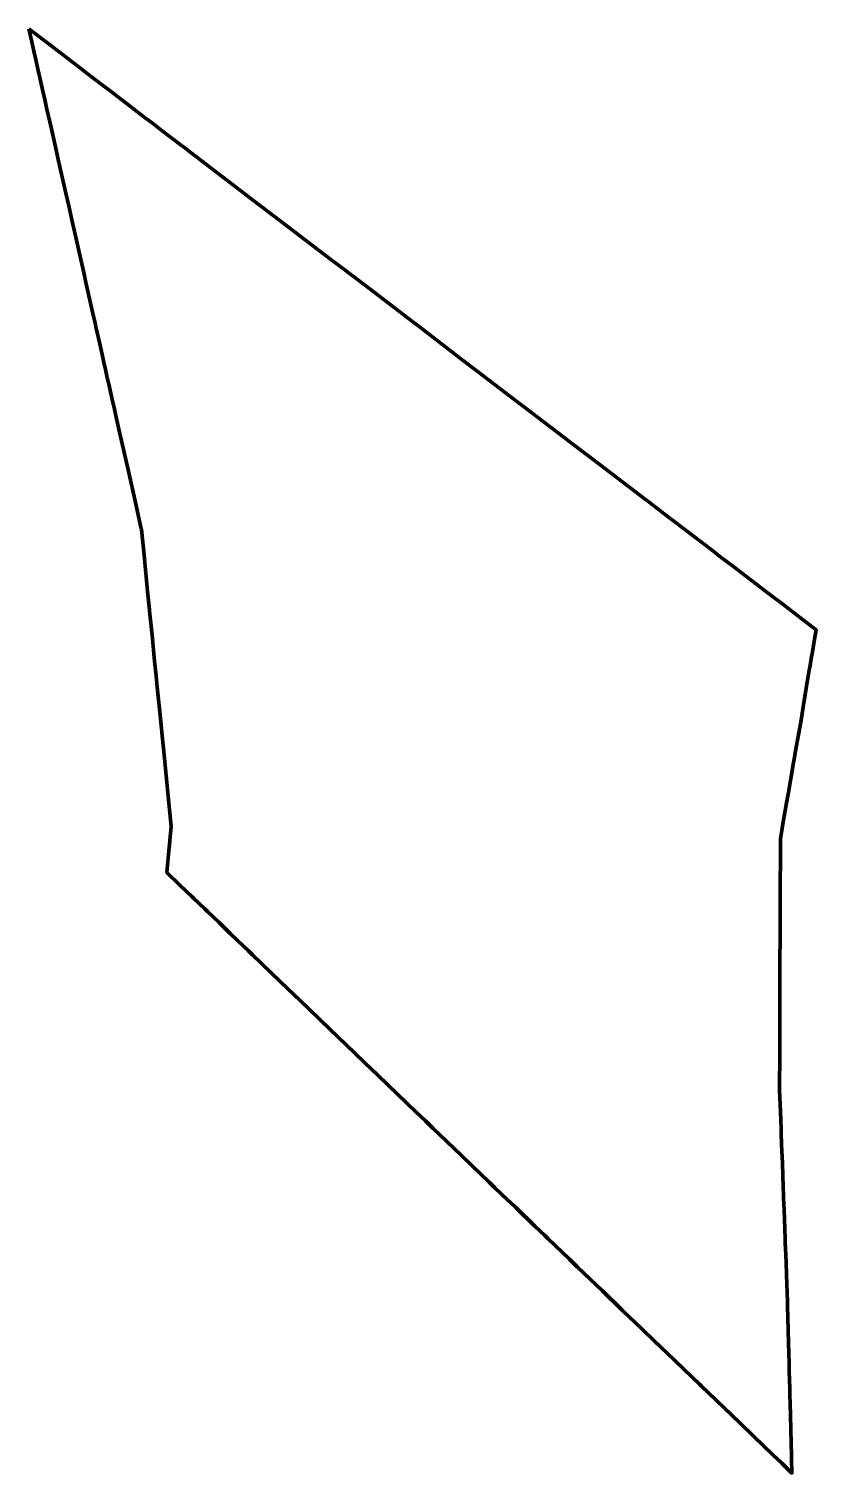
# Model space of a CAD drawing. Header units: metres. Extents: x 808206 to 808269, y 9157278 to 9157394.
import ezdxf

# ---------------------------------------------------------------- set-up
doc = ezdxf.new("R2010")
doc.units = ezdxf.units.M
doc.header["$LTSCALE"] = 0.35
doc.layers.add('2844-21109', color=1, linetype='Continuous')

msp = doc.modelspace()

# ---------------------------------------------------------------- linework, layer by layer
at = {"layer": '2844-21109', "color": 254, "lineweight": 70, "true_color": 0xcccccc}
msp.add_lwpolyline([(808205.7, 9157393.73), (808205.93, 9157392.7), (808206.1, 9157391.94), (808206.23, 9157391.37), (808206.48, 9157390.27), (808206.5, 9157390.19), (808206.82, 9157388.74), (808206.97, 9157388.07), (808207.12, 9157387.4), (808207.5, 9157385.73), (808207.83, 9157384.28), (808208.05, 9157383.28), (808208.45, 9157381.51), (808208.66, 9157380.57), (808208.89, 9157379.56), (808209.14, 9157378.44), (808209.43, 9157377.15), (808209.85, 9157375.27), (808210.09, 9157374.23), (808210.27, 9157373.42), (808210.45, 9157372.6), (808210.88, 9157370.69), (808211, 9157370.18), (808211.07, 9157369.87), (808211.38, 9157368.5), (808211.65, 9157367.29), (808211.71, 9157367), (808211.8, 9157366.59), (808211.98, 9157365.79), (808212, 9157365.7), (808212.1, 9157365.28), (808212.35, 9157364.18), (808212.38, 9157364.04), (808212.55, 9157363.28), (808212.64, 9157362.87), (808212.96, 9157361.44), (808213.67, 9157358.31), (808214.23, 9157355.81), (808214.7, 9157353.69), (808214.71, 9157353.64), (808214.92, 9157351.59), (808215.21, 9157348.69), (808215.36, 9157347.2), (808215.37, 9157347.11), (808215.56, 9157345.18), (808215.77, 9157343.11), (808215.89, 9157341.92), (808215.98, 9157341.03), (808216.15, 9157339.28), (808216.31, 9157337.71), (808216.34, 9157337.39), (808216.47, 9157336.1), (808216.5, 9157335.87), (808216.5, 9157335.86), (808216.66, 9157334.21), (808216.99, 9157330.92), (808217.1, 9157329.89), (808216.99, 9157328.73), (808216.98, 9157328.67), (808216.94, 9157328.16), (808216.91, 9157327.9), (808216.78, 9157326.46), (808216.75, 9157326.18), (808217.8, 9157325.17), (808218.8, 9157324.21), (808218.92, 9157324.09), (808219.78, 9157323.27), (808219.81, 9157323.24), (808219.9, 9157323.16), (808220.01, 9157323.05), (808220.93, 9157322.16), (808221.36, 9157321.75), (808221.85, 9157321.27), (808222.88, 9157320.29), (808223.25, 9157319.93), (808223.58, 9157319.61), (808225.13, 9157318.12), (808226.43, 9157316.87), (808227.46, 9157315.89), (808228.88, 9157314.52), (808229.81, 9157313.63), (808231.78, 9157311.74), (808232.63, 9157310.92), (808233.61, 9157309.98), (808234.48, 9157309.14), (808236.72, 9157306.99), (808237.45, 9157306.28), (808238.05, 9157305.71), (808239.72, 9157304.1), (808240.34, 9157303.51), (808241.2, 9157302.68), (808242.55, 9157301.39), (808243.01, 9157300.94), (808244.04, 9157299.95), (808244.27, 9157299.74), (808244.68, 9157299.34), (808246.21, 9157297.87), (808246.6, 9157297.49), (808247, 9157297.11), (808247.24, 9157296.87), (808248.98, 9157295.21), (808249.6, 9157294.61), (808250.16, 9157294.08), (808251.62, 9157292.67), (808253.18, 9157291.17), (808253.96, 9157290.42), (808254.09, 9157290.3), (808255.69, 9157288.76), (808256.38, 9157288.09), (808256.73, 9157287.76), (808257.51, 9157287.01), (808259.42, 9157285.18), (808259.55, 9157285.05), (808260.09, 9157284.53), (808262.62, 9157282.1), (808263.73, 9157281.04), (808265.27, 9157279.55), (808265.98, 9157278.87), (808266.8, 9157278.08), (808266.8, 9157278.1), (808266.79, 9157278.17), (808266.77, 9157279.17), (808266.77, 9157279.18), (808266.77, 9157279.2), (808266.76, 9157279.53), (808266.71, 9157281.5), (808266.68, 9157282.76), (808266.63, 9157284.4), (808266.62, 9157285), (808266.61, 9157285.4), (808266.58, 9157286.38), (808266.57, 9157286.88), (808266.53, 9157288.49), (808266.5, 9157289.54), (808266.48, 9157290.52), (808266.45, 9157291.45), (808266.44, 9157291.73), (808266.41, 9157292.6), (808266.39, 9157293.14), (808266.36, 9157294.06), (808266.3, 9157295.64), (808266.29, 9157295.97), (808266.26, 9157296.58), (808266.25, 9157296.83), (808266.22, 9157297.62), (808266.17, 9157299.16), (808266.13, 9157300.13), (808266.13, 9157300.22), (808266.09, 9157301.08), (808266.06, 9157301.87), (808266.03, 9157302.92), (808265.99, 9157303.86), (808265.97, 9157304.46), (808265.94, 9157305.3), (808265.93, 9157305.56), (808265.9, 9157306.41), (808265.83, 9157308.19), (808265.81, 9157308.71), (808265.81, 9157309.02), (808265.81, 9157309.85), (808265.82, 9157310.71), (808265.82, 9157311.46), (808265.82, 9157312.22), (808265.83, 9157314.14), (808265.83, 9157314.48), (808265.83, 9157315.3), (808265.83, 9157315.33), (808265.84, 9157316.71), (808265.84, 9157317.62), (808265.84, 9157319.57), (808265.84, 9157319.59), (808265.85, 9157320.53), (808265.85, 9157320.54), (808265.85, 9157321.44), (808265.86, 9157323.04), (808265.86, 9157324.01), (808265.86, 9157324.15), (808265.86, 9157325.16), (808265.86, 9157325.82), (808265.87, 9157326.71), (808265.87, 9157328.14), (808265.87, 9157328.87), (808265.88, 9157328.91), (808265.99, 9157329.55), (808266.05, 9157329.91), (808266.37, 9157331.76), (808266.51, 9157332.58), (808266.71, 9157333.71), (808266.82, 9157334.31), (808266.88, 9157334.69), (808266.96, 9157335.11), (808267.12, 9157336.06), (808267.47, 9157338.08), (808267.53, 9157338.38), (808267.7, 9157339.45), (808267.73, 9157339.59), (808267.95, 9157340.93), (808268.19, 9157342.38), (808268.26, 9157342.76), (808268.35, 9157343.3), (808268.44, 9157343.84), (808268.61, 9157344.87), (808268.73, 9157345.61), (808268.53, 9157345.76), (808267.62, 9157346.46), (808266.06, 9157347.66), (808265.04, 9157348.43), (808262.04, 9157350.72), (808261.25, 9157351.33), (808260.32, 9157352.03), (808258.22, 9157353.64), (808257.23, 9157354.4), (808256.58, 9157354.89), (808255.36, 9157355.82), (808255.06, 9157356.05), (808251.45, 9157358.81), (808249.58, 9157360.24), (808249.01, 9157360.67), (808245.4, 9157363.42), (808244.77, 9157363.9), (808241.59, 9157366.33), (808240.4, 9157367.24), (808237.18, 9157369.7), (808236.54, 9157370.19), (808232.89, 9157372.98), (808231.58, 9157373.97), (808230.7, 9157374.65), (808229.89, 9157375.27), (808226.04, 9157378.2), (808223.51, 9157380.13), (808223.03, 9157380.5), (808218.59, 9157383.89), (808218.09, 9157384.27), (808217.93, 9157384.39), (808216.28, 9157385.65), (808215.56, 9157386.21), (808215.3, 9157386.4), (808215.05, 9157386.59), (808214.11, 9157387.31), (808214.09, 9157387.33), (808212.21, 9157388.76), (808211.59, 9157389.23), (808210.27, 9157390.24), (808209.96, 9157390.48), (808207.11, 9157392.66)], close=True, dxfattribs=at)

doc.saveas('drawing.dxf')
